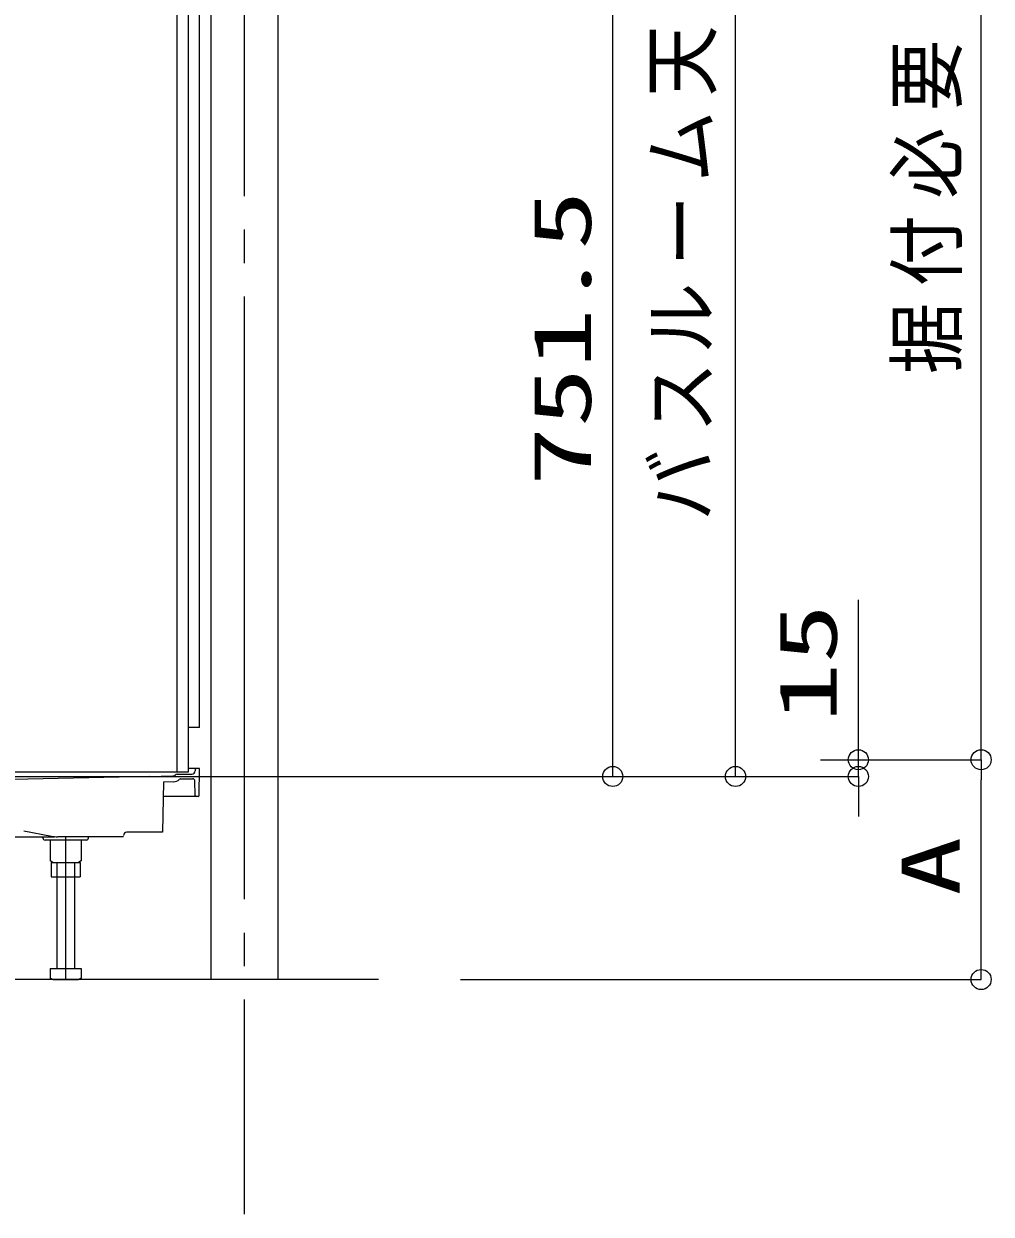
# Model space of a CAD drawing. Units: millimetres on the paper. Extents: x -305 to 305, y -152 to 152.
# Drawn here: x -195.67 to -166.79, y 10.52 to 46.07 of the extents above; entities that cross this region are included whole.
import ezdxf
from ezdxf.enums import TextEntityAlignment as Align

# ---------------------------------------------------------------- set-up
doc = ezdxf.new("R2010")
doc.units = ezdxf.units.MM
for name, pattern in [('DASHED2', [3, 2, -1]), ('LONG_CHAIN', [21, 18, -1, 1, -1]), ('LONG_DOUBLE_CHAIN', [21.8, 18, -1, 0.6, -0.6, 0.6, -1])]:
    doc.linetypes.add(name, pattern=pattern)
doc.layers.add('0-0_0', color=7, linetype='Continuous', lineweight=9)
doc.layers.add('0-1_VIEW0001', color=7, linetype='DASHED2', lineweight=9)
doc.styles.add('ＭＳ ゴシック', font='')
doc.styles.get('ＭＳ ゴシック').set_extended_font_data('MS Gothic')

# ---------------------------------------------------------------- blocks, each defined once
blk = doc.blocks.new('_ORIGIN')
at = {"layer": '0-0_0'}
blk.add_line((0, 0), (-1, 0), dxfattribs=at)
blk.add_circle((0, 0), 0.5, dxfattribs=at)

msp = doc.modelspace()

# ---------------------------------------------------------------- linework, layer by layer
at = {"layer": '0-1_VIEW0001', "linetype": 'Continuous'}
for p, q in [((-190.091, 100.925), (-190.091, 17.525)), ((-188.091, 100.925), (-188.091, 17.525)), ((-167.091, 24.691), (-167.091, 99.658)), ((-191.091, 23.725), (-191.091, 89.758)), ((-190.758, 23.725), (-190.758, 89.758)), ((-190.425, 25.058), (-190.425, 89.758)), ((-174.425, 24.191), (-174.425, 89.658)), ((-178.091, 24.191), (-178.091, 48.041)), ((-170.757, 24.691), (-170.757, 25.291)), ((-190.425, 25.058), (-190.758, 25.058)), ((-190.425, 23.825), (-190.758, 23.825)), ((-190.439, 23.024), (-190.425, 23.825)), ((-170.977, 24.091), (-167.091, 24.091)), ((-170.757, 23.591), (-170.757, 24.091)), ((-170.225, 24.091), (-167.091, 24.091)), ((-226.564, 23.725), (-190.758, 23.725)), ((-191.925, 23.591), (-216.591, 23.025)), ((-191.925, 23.591), (-191.225, 23.605)), ((-191.091, 23.658), (-190.659, 23.658)), ((-191, 23.521), (-190.634, 23.521)), ((-190.559, 23.792), (-190.559, 23.756)), ((-184.551, 23.591), (-174.425, 23.591)), ((-181.885, 23.591), (-170.757, 23.591)), ((-167.091, 18.125), (-167.091, 23.491)), ((-191.505, 23.43), (-191.206, 23.436)), ((-190.56, 23.024), (-190.567, 23.456)), ((-190.472, 22.991), (-191.513, 22.991)), ((-170.757, 22.991), (-170.757, 22.391)), ((-206.993, 21.791), (-194.758, 21.791)), ((-195.674, 21.968), (-194.852, 21.81)), ((-195.107, 21.757), (-195.108, 21.791)), ((-193.807, 21.691), (-195.04, 21.691)), ((-194.887, 21.691), (-194.887, 21.07)), ((-192.698, 21.791), (-194.662, 21.791)), ((-193.963, 21.691), (-193.963, 21.07)), ((-193.743, 21.757), (-193.742, 21.791)), ((-194.808, 21.025), (-194.887, 21.07)), ((-194.858, 21.025), (-194.858, 20.591)), ((-194.808, 21.025), (-194.041, 21.025)), ((-194.691, 21.025), (-194.691, 17.858)), ((-194.158, 21.025), (-194.158, 17.858)), ((-193.963, 21.07), (-194.041, 21.025)), ((-194.858, 20.591), (-193.991, 20.591)), ((-194.887, 17.858), (-193.963, 17.858)), ((-194.887, 17.858), (-194.887, 17.57)), ((-193.963, 17.858), (-193.963, 17.57)), ((-185.086, 17.525), (-253.091, 17.525)), ((-194.808, 17.525), (-194.887, 17.57)), ((-194.808, 17.525), (-194.041, 17.525)), ((-193.963, 17.57), (-194.041, 17.525)), ((-182.64, 17.525), (-167.091, 17.525))]:
    msp.add_line(p, q, dxfattribs=at)
at = {"layer": '0-1_VIEW0001', "linetype": 'LONG_CHAIN'}
for p, q in [((-189.091, 100.925), (-189.091, 10.517)), ((-194.425, 21.791), (-194.425, 17.525))]:
    msp.add_line(p, q, dxfattribs=at)
at = {"layer": '0-1_VIEW0001', "linetype": 'LONG_DOUBLE_CHAIN'}
for p in [(-286.188, 23.591), (-263.573, 23.591)]:
    msp.add_line(p, (-181.091, 23.591), dxfattribs=at)
at = {"layer": '0-1_VIEW0001', "linetype": 'Continuous'}
for points in [[(-171.885, 24.091), (-170.757, 24.091), (-170.757, 28.862)], [(-191.505, 23.43), (-191.531, 21.925), (-192.598, 21.925)], [(-194.858, 21.025), (-193.991, 21.025), (-193.991, 20.591)]]:
    msp.add_lwpolyline(points, dxfattribs=at)
for centre, radius, start, end in [((-190.525, 23.791), 0.0333, 90, 179), ((-191.227, 23.705), 0.1, 271.1458, 312.5597), ((-191.211, 23.702), 0.267, 271.1458, 312.0236), ((-191.091, 23.558), 0.1, 90, 132.5598), ((-190.988, 23.455), 0.0667, 100.2643, 132.0236), ((-190.659, 23.758), 0.1, 270, 359), ((-190.634, 23.455), 0.0667, 1, 90), ((-190.527, 23.025), 0.0333, 181, 270), ((-190.472, 23.025), 0.0333, 270, 359), ((-195.04, 21.758), 0.0667, 181, 270), ((-194.662, 22.791), 1, 259.0578, 270), ((-193.809, 21.758), 0.0667, 270, 359), ((-192.598, 21.825), 0.1, 90, 179)]:
    msp.add_arc(centre, radius, start, end, dxfattribs=at)

# ---------------------------------------------------------------- block references
at = {"layer": '0-1_VIEW0001', "xscale": 0.6, "yscale": 0.6}
for p, rotation in [((-170.757, 24.091), 270), ((-167.091, 24.091), 270), ((-178.091, 23.591), 270), ((-174.425, 23.591), 270), ((-167.091, 24.091), 90), ((-170.757, 23.591), 90), ((-167.091, 17.525), 270)]:
    msp.add_blockref('_ORIGIN', p, dxfattribs=dict(at, rotation=rotation))

# ---------------------------------------------------------------- texts
at = {"layer": '0-1_VIEW0001', "style": 'ＭＳ ゴシック'}
for s, width, p in [('天', 0.9, (-174.664, 43.9)), ('要', 0.9, (-167.331, 43.465)), ('ム', 0.9, (-174.664, 41.344)), ('必', 0.9, (-167.331, 40.847)), ('751.5', 1.5, (-178.22, 32.264)), ('ー', 0.9, (-174.664, 38.829)), ('付', 0.9, (-167.331, 38.23)), ('ル', 0.9, (-174.664, 36.212)), ('据', 0.9, (-167.331, 35.613)), ('ス', 0.9, (-174.664, 33.851)), ('バ', 0.9, (-174.664, 31.233)), ('15', 1.5, (-170.882, 25.211)), ('A', 1.5, (-167.211, 20.027))]:
    msp.add_text(s, height=1.73, rotation=90, dxfattribs=dict(at, width=width)).set_placement(p, align=Align.BOTTOM_LEFT)

doc.saveas('drawing.dxf')
